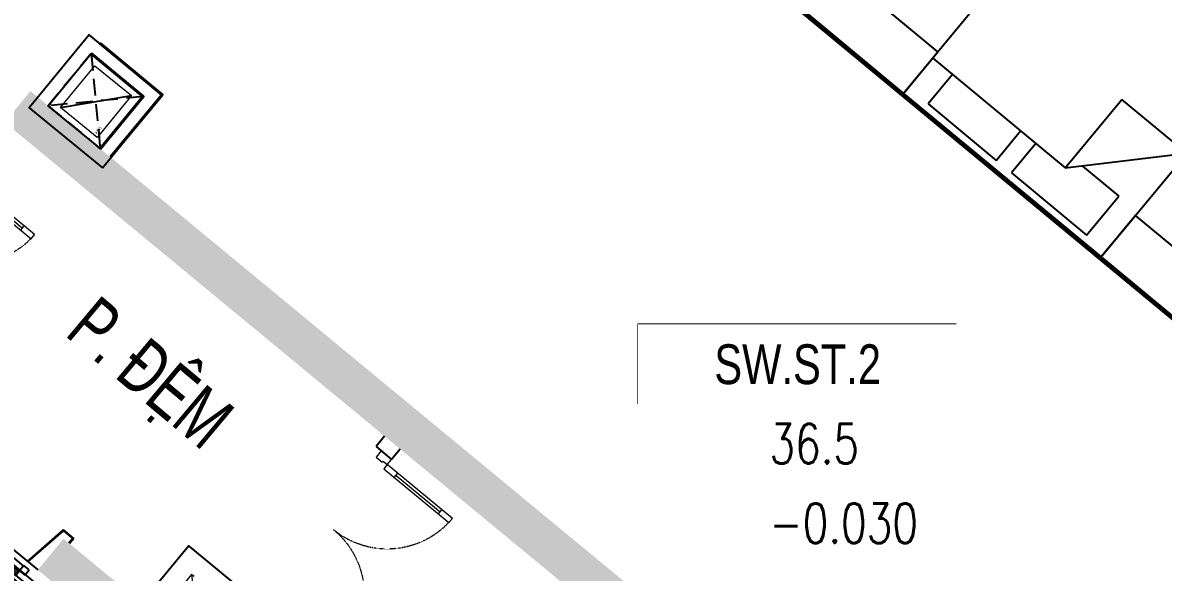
# Model space of a CAD drawing. Header units: millimetres. Extents: x -361654186 to 361255443, y -278569811 to 278836587.
# Drawn here: x -80677 to -72229, y 127456 to 131525 of the extents above; entities that cross this region are included whole.
import ezdxf
from ezdxf.enums import TextEntityAlignment as Align
from ezdxf.xclip import XClip

# ---------------------------------------------------------------- set-up
doc = ezdxf.new("R2010")
doc.units = ezdxf.units.MM
doc.header["$MEASUREMENT"] = 0
doc.header["$XCLIPFRAME"] = 0
doc.set_wipeout_variables(frame=1)
for name, pattern in [('ACAD_ISO02W100', [15, 12, -3]), ('HIDDEN', [0.375, 0.25, -0.125]), ('HIDDEN2', [0.1875, 0.125, -0.0625])]:
    doc.linetypes.add(name, pattern=pattern)
for name, color, linetype in [('A-FLOR-STRS', 1, 'Continuous'), ('A-FURNITURE', 251, 'Continuous'), ('A-UNIT', 1, 'Continuous'), ('ccu12-Hatch', 250, 'Continuous'), ('KT-Net manh', 139, 'Continuous'), ('KT-Noi that', 32, 'Continuous'), ('KT-Text', 7, 'Continuous'), ('KT-Tuong', 1, 'Continuous'), ('MEP-M-DUCT-15', 6, 'Continuous'), ('MEP-M-DUCT-25', 7, 'Continuous'), ('SPE-MEP-General', 170, 'Continuous'), ('trục hút mùi', 21, 'Continuous')]:
    doc.layers.add(name, color=color, linetype=linetype)
for name, color, linetype, lineweight in [('CUA', 37, 'Continuous', 13), ('KT-Chuviet', 255, 'Continuous', 15), ('KT-Net cat', 1, 'Continuous', 40), ('KT-Net thay', 7, 'Continuous', 15), ('KT-Net truc', 18, 'Continuous', 15), ('SPE-MEP-HVAC', 140, 'Continuous', 0), ('SPE-MEP-M-WALL OPENING', 81, 'Continuous', 0)]:
    doc.layers.add(name, color=color, linetype=linetype, lineweight=lineweight)
doc.styles.add('Arial', font='arial.ttf', dxfattribs={"width": 0.7})
doc.styles.add('font unicode ccu', font='arial.ttf')
doc.styles.add('ROMANS', font='ROMANS.SHX')
doc.styles.get("Standard").update_dxf_attribs({"font": 'arial.ttf'})
doc.styles.add('xref.N.Cot vach tang N2$0$DIM', font='vnsimli.shx', dxfattribs={"width": 0.7})
doc.dimstyles.new('xref.N.Cot vach tang N2$0$CCU 1-100 A1', dxfattribs={"dimscale": 100, "dimtxt": 2.2, "dimasz": 1, "dimexe": 1, "dimexo": 0, "dimgap": 1, "dimtad": 1, "dimdec": 0, "dimdsep": 46, "dimtxsty": 'xref.N.Cot vach tang N2$0$DIM', "dimblk1": 'xref.N.Cot vach tang N2$0$_ARCHTICK', "dimblk2": 'xref.N.Cot vach tang N2$0$_ARCHTICK', "dimsah": 1, "dimcen": 0, "dimdle": 1, "dimclrd": 256, "dimclre": 256, "dimclrt": 31, "dimadec": 0, "dimazin": 0, "dimtfac": 1, "dimtdec": 0, "dimtix": 1, "dimtmove": 2, "dimatfit": 3, "dimldrblk": 'xref.N.Cot vach tang N2$0$_ARCHTICK', "dimfxl": 8, "dimtolj": 1, "dimarcsym": 0})

# ---------------------------------------------------------------- blocks, each defined once
blk = doc.blocks.new('BEDH-1')
for p, q in [((475, -1.054711873393899e-13), (-475, 1.054711873393899e-13)), ((-475, 1.054711873393899e-13), (-475.0000000000002, -1050)), ((-381.8394731497392, -27.72451273631296), (-381.8394731497393, -215.2726866770535)), ((-20.94842891092413, -27.72451273631304), (-381.8394731497392, -27.72451273631296)), ((-20.94842891092416, -169.6087834425271), (-20.94842891092413, -27.72451273631304)), ((379.7956140944734, -27.72451273631313), (52.11540216114371, -27.72451273631306)), ((52.11540216114371, -27.72451273631306), (52.11540216114368, -169.6087834425271)), ((379.7956140944734, -169.6087834425271), (379.7956140944734, -27.72451273631313)), ((474.9999999999998, -1050), (475, -1.054711873393899e-13)), ((-162.6479800441303, -169.608783442527), (-475.0000000000001, -498.4003835124894)), ((474.9999999999999, -169.6087834425272), (-162.6479800441303, -169.608783442527)), ((-162.6479800441303, -169.608783442527), (-162.6479800441303, -498.4003835124894)), ((-206.9290897110478, -215.2726866770535), (-381.8394731497393, -215.2726866770535)), ((-475.0000000000001, -498.4003835124894), (-162.6479800441303, -498.4003835124894)), ((-475.0000000000002, -1050), (474.9999999999998, -1050))]:
    blk.add_line(p, q)
blk = doc.blocks.new('Condo-Studio')
at = {"layer": 'A-FURNITURE'}
for points, elevation in [([(4198.61693451734, -5006.573315316986), (3798.616934511745, -5006.571256347059), (3798.618995161611, -4056.553432788845), (4198.618995159741, -4056.555491767998)], 0.05479021183692889), ([(4198.264708472328, -7849.632440133049), (3798.264708464965, -7849.630381153896), (3798.602043369792, -6906.571256282012), (4198.602043360588, -6906.573315262824)], 0.05479021183692884)]:
    blk.add_lwpolyline(points, close=True, dxfattribs=dict(at, elevation=elevation))
at = {"layer": 'KT-Net cat'}
blk.add_line((4214.701894935926, -3455.742903994222, -4.846219998372737e-09), (4214.652355512022, -10104.02574768651, -4.846219570993793e-09), dxfattribs=at)
at = {"layer": 'A-FURNITURE', "xscale": -2, "yscale": 2, "zscale": 2, "rotation": 269.9996115246306}
blk.add_blockref('BEDH-1', (4198.609840361314, -5956.573641838768, 0.05479021183692884), dxfattribs=at)
blk = doc.blocks.new('*U89')
at = {"color": 0}
blk.add_lwpolyline([(-2.91038304567337e-11, 0), (399.9999999999709, -9.701276818911232e-12), (399.9999999999709, 349.9999999999903), (-2.91038304567337e-11, 350)], close=True, dxfattribs=at)
at = {"layer": 'MEP-M-DUCT-15'}
for points in [[(50, 50), (50, 299.9999999999709), (149.9999999999709, 200), (50, 50)], [(349.9999999999709, 299.9999999999612), (50, 299.9999999999709), (149.9999999999709, 200), (349.9999999999709, 299.9999999999612)]]:
    blk.add_solid(points, dxfattribs=at)
at = {"layer": 'MEP-M-DUCT-25'}
blk.add_line((-2.91038304567337e-11, -2.91038304567337e-11), (399.9999999999709, 349.9999999999612), dxfattribs=at)
blk = doc.blocks.new('A$C3AE13516')
at = {"layer": 'SPE-MEP-General'}
for points in [[(-100.0000000002328, -600), (599.9999999997672, -600), (599.9999999997672, 100), (-100.0000000002328, 100)], [(0, -499.9999999997672), (500, -500), (499.9999999997672, -2.328306436538696e-10), (0, 0)]]:
    blk.add_lwpolyline(points, close=True, dxfattribs=at)
at = {"layer": 'SPE-MEP-M-WALL OPENING', "color": 1, "xscale": -1, "rotation": 179.9895041423619}
blk.add_blockref('*U89', (49.9998987603467, -76.76334756263532), dxfattribs=at)
at = {"layer": 'SPE-MEP-M-WALL OPENING', "color": 1, "insert": (64.64127082936466, -410.7896422147751, 1.163083541288703e-07), "char_height": 21.77335910446063, "attachment_point": 7, "rotation": 359.9790082847188}
blk.add_mtext_dynamic_manual_height_columns('KED', width=18.10155403055251, gutter_width=108866.7955223031, heights=[0], dxfattribs=at)
blk = doc.blocks.new('shaft-1')
at = {"layer": 'SPE-MEP-HVAC', "color": 1, "extrusion": (4.651570258340103e-07, -2.266809244651223e-15, 0.9999999999998919), "rotation": 0.2150540521201871}
blk.add_blockref('A$C3AE13516', (-113203.929254675, 13335.6078284299, -0.04243334297436682), dxfattribs=at)
blk = doc.blocks.new('xref.N.Cot vach tang N2$0$_Open90')
at = {"color": 0, "linetype": 'ByBlock', "lineweight": -2}
for p, q in [((0, 0), (-1, 0)), ((-0.5, 0.5), (0, 0)), ((0, 0), (-0.5, -0.5))]:
    blk.add_line(p, q, dxfattribs=at)
blk = doc.blocks.new('*D155')
at = {"layer": 'Defpoints', "color": 0, "transparency": 16777216}
for p in [(-424.1796271887581, -514.9999999999402), (-353.063796673334, -514.9999999999402, -3.230249313876472e-06), (-353.0637966733485, -2114.999998141949, -3.229479425215231e-06)]:
    blk.add_point(p, dxfattribs=at)
at = {"layer": 'KT-Noi that', "color": 5, "transparency": 16777216}
for p, q in [((-353.063796673334, -514.9999999999402), (-474.1796271887581, -514.9999999999402)), ((-424.1796271887581, -564.9999999999402), (-424.1796271887579, -1154.999998141892)), ((-424.1796271887578, -2064.999998141949), (-424.1796271887579, -1511.666664808559)), ((-353.0637966733485, -2114.999998141949), (-474.1796271887578, -2114.999998141949))]:
    blk.add_line(p, q, dxfattribs=at)
at = {"layer": 'KT-Noi that', "color": 5, "transparency": 16777216, "xscale": 50, "yscale": 50, "zscale": 50}
for p, rotation in [((-424.1796271887581, -514.9999999999402), 90), ((-424.1796271887578, -2114.999998141949), 270)]:
    blk.add_blockref('xref.N.Cot vach tang N2$0$_Open90', p, dxfattribs=dict(at, rotation=rotation))
at = {"layer": 'KT-Noi that', "color": 5, "transparency": 16777216, "insert": (-424.1796271883068, -1333.333331475225), "char_height": 110, "attachment_point": 5, "rotation": 90, "style": 'xref.N.Cot vach tang N2$0$DIM'}
blk.add_mtext('\\A1;1600', dxfattribs=at)
blk = doc.blocks.new('xref.N.Cot vach tang N2$0$_ARCHTICK')
at = {"color": 0, "linetype": 'ByBlock', "const_width": 0.15}
blk.add_lwpolyline([(-0.5, -0.5), (0.5, 0.5)], dxfattribs=at)
blk = doc.blocks.new('*D156')
at = {"layer": 'Defpoints', "color": 0, "transparency": 16777216}
for p in [(-2310.000006262693, -614.99999999994), (-210.0000062626932, -614.99999999994), (-2310.000006262693, -826.7299089782482)]:
    blk.add_point(p, dxfattribs=at)
at = {"layer": 'KT-Noi that', "color": 5, "transparency": 16777216}
for p, q in [((-2310.000006262693, -614.99999999994), (-2310.000006262693, -876.7299089782482)), ((-210.0000062626932, -614.99999999994), (-210.0000062626932, -876.7299089782482)), ((-260.0000062626932, -826.7299089782482), (-2260.000006262693, -826.7299089782482))]:
    blk.add_line(p, q, dxfattribs=at)
at = {"layer": 'KT-Noi that', "color": 5, "transparency": 16777216, "xscale": 50, "yscale": 50, "zscale": 50, "rotation": 180}
blk.add_blockref('xref.N.Cot vach tang N2$0$_Open90', (-2310.000006262693, -826.7299089782482), dxfattribs=at)
at = {"layer": 'KT-Noi that', "color": 5, "transparency": 16777216, "xscale": 50, "yscale": 50, "zscale": 50}
blk.add_blockref('xref.N.Cot vach tang N2$0$_Open90', (-210.0000062626932, -826.7299089782482), dxfattribs=at)
at = {"layer": 'KT-Noi that', "color": 5, "transparency": 16777216, "insert": (-1260.000006262693, -721.7299089782482), "char_height": 110, "attachment_point": 5, "style": 'xref.N.Cot vach tang N2$0$DIM'}
blk.add_mtext('\\A1;2100', dxfattribs=at)
blk = doc.blocks.new('*U161')
for p, q in [((-1260.000000000004, 525.000000000002), (-1300.000000000004, 525.000000000002)), ((-1280.000000000004, 100.0000000000002), (-1280.000000000004, 525.000000000002)), ((-90.00000000000001, 525.0000000000018), (-50.00000000000001, 525.0000000000018)), ((-70, 100), (-70.00000000000001, 525.0000000000018)), ((-1260.000000000004, 100.0000000000002), (-1300.000000000004, 100.0000000000002)), ((-90, 100), (-50, 100))]:
    blk.add_line(p, q)
for points in [[(-1300.000000000004, 1.776356839400256e-13), (-1260.000000000004, 1.776356839400256e-13), (-1260.000000000004, 625.000000000002), (-1300.000000000004, 625.000000000002)], [(-50, 0), (-90, 0), (-90.00000000000001, 625.0000000000018), (-49.99999999999979, 625.0000000000018)], [(-1350.000000000004, -99.99999998255878), (-1290.000000000004, -99.99999998255875), (-1290.000000000004, -39.99999999999982), (-1300.000000000004, -39.99999999999982), (-1300.000000000004, 1.776356839400256e-13), (-1350.000000000004, 2.060573933704296e-13)], [(0, -99.99999998255892), (-60, -99.99999998255889), (-60, -40), (-50, -40), (-50, 0), (0, 0)]]:
    blk.add_lwpolyline(points, close=True)
at = {"linetype": 'HIDDEN2'}
for centre, radius, start, end in [((-1300.000000001013, -1.091216006443577e-09), 625.00000000124, 7.016709298534867e-15, 89.99996073224838), ((-49.99999999983451, -2.645705876602741e-10), 625.000000000419, 90.00003926775162, 180)]:
    blk.add_arc(centre, radius, start, end, dxfattribs=at)
blk = doc.blocks.new('TAG CAO DO SAN')
at = {"layer": 'KT-Net thay', "flags": 128}
blk.add_lwpolyline([(1526701.778855525, -266095.2298759429), (1526701.778855525, -266566.6584041911), (1527644.63591202, -266566.6584041911), (1527644.63591202, -266095.2298759429)], close=True, dxfattribs=at)
blk.add_wipeout([(1526701.778855525, -266095.2298759429), (1527644.6359120198, -266095.2298759429), (1527644.6359120198, -266566.65840419114), (1526701.778855525, -266566.65840419114)]).dxf.layer = 'KT-Net thay'
for points in [[(1526701.778855525, -266330.9441400666), (1527644.63591202, -266330.9441400666)], [(1526701.778855525, -266566.6584041911), (1527644.63591202, -266566.6584041911)]]:
    blk.add_lwpolyline(points, dxfattribs=at)
at = {"layer": 'KT-Chuviet', "color": 31, "style": 'ROMANS', "width": 0.75}
blk.add_text('DTTT:', height=117.8571320618522, dxfattribs=at).set_placement((1526748.92170835, -266507.8139601254))
at = {"layer": 'KT-Chuviet', "color": 31, "style": 'font unicode ccu', "width": 0.75}
blk.add_attdef('TÊNPHÒNG', text='', height=117.85713, dxfattribs=at).set_placement((1527175.308820772, -266213.4467624734), align=Align.MIDDLE_CENTER)
at = {"layer": 'KT-Chuviet', "color": 31, "ltscale": 15, "style": 'ROMANS', "width": 0.75, "flags": 8}
blk.add_attdef('CAO-DO', (1527091.943339912, -266507.7298381611), '', height=117.8571320618522, dxfattribs=at)
blk = doc.blocks.new('*U255')
for p, q in [((-1109.994227305829, 449.9971136529145), (-1149.994227305829, 449.9971136529145)), ((-1129.994227305829, 100.0000000000001), (-1129.994227305829, 449.9971136529145)), ((-90.00000000000004, 449.9971136529143), (-50.00000000000004, 449.9971136529143)), ((-70, 100), (-70.00000000000004, 449.9971136529143)), ((-1109.994227305829, 100.0000000000001), (-1149.994227305829, 100.0000000000002)), ((-90, 100), (-50, 100))]:
    blk.add_line(p, q)
for points in [[(-1149.994227305829, 1.563185815180402e-13), (-1109.994227305829, 1.563185815180402e-13), (-1109.994227305829, 549.9971136529145), (-1149.994227305829, 549.9971136529145)], [(-50, 0), (-90, 0), (-90.00000000000004, 549.9971136529143), (-49.99999999999981, 549.9971136529143)], [(-1199.994227305829, -150.00000125091), (-1139.994227305829, -150.0000012509099), (-1139.994227305829, -39.99999999999984), (-1149.994227305829, -39.99999999999984), (-1149.994227305829, 1.563185815180402e-13), (-1199.994227305829, 1.847402909484442e-13)], [(0, -150.0000012509101), (-60, -150.0000012509101), (-60, -40), (-50, -40), (-50, 0), (0, 0)]]:
    blk.add_lwpolyline(points, close=True)
at = {"linetype": 'HIDDEN2'}
for centre, radius, start, end in [((-1149.994227306717, -9.60265046265321e-10), 549.9971136540039, 7.01670929853487e-15, 89.99996073224838), ((-49.99999999985437, -2.328208953129691e-10), 549.9971136532814, 90.00003926775162, 180)]:
    blk.add_arc(centre, radius, start, end, dxfattribs=at)
blk = doc.blocks.new('*U294')
at = {"linetype": 'HIDDEN', "ltscale": 500}
for p, q in [((1006.669558630152, 443.4145819490047), (463.8989633405926, -1053.174576763843)), ((1470.568521970745, -609.7599948148386), (0, 0))]:
    blk.add_line(p, q, dxfattribs=at)
blk.add_lwpolyline([(1006.669558630152, 443.4145819490047), (1470.568521970745, -609.7599948148386), (463.8989633405926, -1053.174576763843), (0, 0)], close=True, dxfattribs=at)
blk = doc.blocks.new('trucktnuoctang36')
at = {"layer": 'SPE-MEP-HVAC', "linetype": 'HIDDEN', "ltscale": 1000, "xscale": -1, "rotation": 254.2212213649985}
blk.add_blockref('*U294', (-8069.147399409849, -15017.22302750367, -6.089589431124684e-05), dxfattribs=at)
blk = doc.blocks.new('*U386')
at = {"linetype": 'HIDDEN', "ltscale": 500}
for p, q in [((457.5770547549502, 201.5520750619685), (201.5520750619685, -457.5770547549503)), ((659.1291298169194, -256.0249796929818), (0, 0))]:
    blk.add_line(p, q, dxfattribs=at)
blk.add_lwpolyline([(457.5770547549502, 201.5520750619685), (659.1291298169194, -256.0249796929818), (201.5520750619685, -457.5770547549503), (0, 0)], close=True, dxfattribs=at)
blk = doc.blocks.new('A$Cc3a6237a')
at = {"layer": 'KT-Net cat'}
for points in [[(-40291.20089676483, -20159.21591686032), (-39828.56717469112, -20541.27598915376), (-40210.6275684586, -21003.90982497516)], [(-40354.87758789376, -20236.3215522372), (-39969.34952374311, -20554.70491478223), (-40287.733185216, -20940.23311130004)]]:
    blk.add_lwpolyline(points, dxfattribs=at)
at = {"layer": 'trục hút mùi', "linetype": 'HIDDEN', "ltscale": 1000, "xscale": -1, "rotation": 254.2212213649985}
blk.add_blockref('*U386', (-40287.73297938779, -20940.23309166657), dxfattribs=at)
blk = doc.blocks.new('TMCC')
at = {"layer": 'KT-Noi that', "linetype": 'Continuous', "ltscale": 2}
for p, q in [((-1938.250006262693, -164.74999999994, 9.413380290367837e-06), (-1932.250006262693, -167.24999999994, 9.413380290367837e-06)), ((-1938.250006262693, -247.24999999994, 9.413380290367837e-06), (-1938.250006262693, -164.74999999994, 9.413380290367837e-06)), ((-1932.250006262693, -167.24999999994, 9.413380290367837e-06), (-1930.050006262696, -202.24999999994, 9.413380290367837e-06)), ((-1839.268615574998, -261.3920001944007, 9.413380290367837e-06), (-1839.268615578098, -150.6080001945247, 9.413380290367837e-06)), ((-1798.782414799367, -146.0000001943672, 9.413380290367837e-06), (-1834.66061557793, -146.0000001943672, 9.413380290367837e-06)), ((-1794.174414799447, -141.3920001944371, 9.413380290367837e-06), (-1794.17441479789, -110.6079990881535, 9.413380290367837e-06)), ((-978.4333909374109, -105.9999987138362, 9.413380290367837e-06), (-1789.566414798101, -105.9999990883625, 9.413380290367837e-06)), ((-1652.000006262693, -305.99999999994, 9.413380290367837e-06), (-1652.000006262693, -105.99999999994, 9.413380290367837e-06)), ((-1652.000006262693, -105.99999999994, 9.413380290367837e-06), (-1118.000006262693, -105.99999999994, 9.413380290367837e-06)), ((-1652.000006262693, -280.99999999994, 9.413380290367837e-06), (-1652.000006262693, -130.99999999994, 9.413380290367837e-06)), ((-1652.000006262693, -130.99999999994, 9.413380290367837e-06), (-1118.000006262693, -130.99999999994, 9.413380290367837e-06)), ((-1118.000006262693, -105.99999999994, 9.413380290367837e-06), (-1118.000006262693, -305.99999999994, 9.413380290367837e-06)), ((-1118.000006262693, -130.99999999994, 9.413380290367837e-06), (-1118.000006262693, -280.99999999994, 9.413380290367837e-06)), ((-973.8253909386403, -141.3919998197762, 9.413380290367837e-06), (-973.8253909370687, -110.6079987141766, 9.413380290367837e-06)), ((-933.8766155784251, -145.9999998198418, 9.413380290367837e-06), (-969.2173909385601, -145.9999998198455, 9.413380290367837e-06)), ((-929.2686155750125, -261.3919998200163, 9.413380290367837e-06), (-929.2686155780975, -150.607999820184, 9.413380290367837e-06)), ((-839.9500062626903, -202.24999999994, 9.413380290367837e-06), (-837.7500062626932, -167.24999999994, 9.413380290367837e-06)), ((-837.7500062626932, -167.24999999994, 9.413380290367837e-06), (-831.7500062626932, -164.74999999994, 9.413380290367837e-06)), ((-831.7500062626932, -164.74999999994, 9.413380290367837e-06), (-831.7500062626932, -247.24999999994, 9.413380290367837e-06)), ((-2515.000006262693, -214.99999999994, 9.413380290367837e-06), (-2515.000006262693, -2439.99999999994, 9.413380290367837e-06)), ((-2465.000006262693, -214.99999999994, 9.413380290367837e-06), (-2515.000006262693, -214.99999999994, 9.413380290367837e-06)), ((-2465.000006262693, -2439.99999999994, 9.413380290367837e-06), (-2465.000006262693, -214.99999999994, 9.413380290367837e-06)), ((-1932.250006262693, -244.74999999994, 9.413380290367837e-06), (-1938.250006262693, -247.24999999994, 9.413380290367837e-06)), ((-1930.050006262696, -209.74999999994, 9.413380290367837e-06), (-1932.250006262693, -244.74999999994, 9.413380290367837e-06)), ((-1930.050006262696, -202.24999999994, 9.413380290367837e-06), (-1905.400006262687, -202.24999999994, 9.413380290367837e-06)), ((-1905.400006262687, -209.74999999994, 9.413380290367837e-06), (-1930.050006262696, -209.74999999994, 9.413380290367837e-06)), ((-1905.400006262687, -202.24999999994, 9.413380290367837e-06), (-1895.400006262687, -201.99999999994, 9.413380290367837e-06)), ((-1895.400006262687, -210.49999999994, 9.413380290367837e-06), (-1905.400006262687, -209.74999999994, 9.413380290367837e-06)), ((-1895.400006262687, -201.99999999994, 9.413380290367837e-06), (-1870.000006262693, -201.49999999994, 9.413380290367837e-06)), ((-1870.000006262693, -210.49999999994, 9.413380290367837e-06), (-1895.400006262687, -210.49999999994, 9.413380290367837e-06)), ((-1870.000006262693, -201.49999999994, 9.413380290367837e-06), (-1870.000006262693, -210.49999999994, 9.413380290367837e-06)), ((-900.0000062626932, -210.49999999994, 9.413380290367837e-06), (-900.0000062626932, -201.49999999994, 9.413380290367837e-06)), ((-900.0000062626932, -201.49999999994, 9.413380290367837e-06), (-874.600006262699, -201.49999999994, 9.413380290367837e-06)), ((-874.600006262699, -209.99999999994, 9.413380290367837e-06), (-900.0000062626932, -210.49999999994, 9.413380290367837e-06)), ((-874.600006262699, -201.49999999994, 9.413380290367837e-06), (-864.600006262699, -202.24999999994, 9.413380290367837e-06)), ((-864.600006262699, -209.74999999994, 9.413380290367837e-06), (-874.600006262699, -209.99999999994, 9.413380290367837e-06)), ((-864.600006262699, -202.24999999994, 9.413380290367837e-06), (-839.9500062626903, -202.24999999994, 9.413380290367837e-06)), ((-839.9500062626903, -209.74999999994, 9.413380290367837e-06), (-864.600006262699, -209.74999999994, 9.413380290367837e-06)), ((-837.7500062626932, -244.74999999994, 9.413380290367837e-06), (-839.9500062626903, -209.74999999994, 9.413380290367837e-06)), ((-831.7500062626932, -247.24999999994, 9.413380290367837e-06), (-837.7500062626932, -244.74999999994, 9.413380290367837e-06)), ((-1798.782414796122, -266.0000001943772, 9.413380290367837e-06), (-1834.66061557502, -266.000000194379, 9.413380290367837e-06)), ((-1794.17441479789, -301.3919990888407, 9.413380290367837e-06), (-1794.174414796333, -270.6080001941682, 9.413380290367837e-06)), ((-978.433390937018, -305.9999987138381, 9.413380290367837e-06), (-1789.566414798363, -305.9999990883616, 9.413380290367837e-06)), ((-1118.000006262693, -280.99999999994, 9.413380290367837e-06), (-1652.000006262693, -280.99999999994, 9.413380290367837e-06)), ((-1118.000006262693, -305.99999999994, 9.413380290367837e-06), (-1652.000006262693, -305.99999999994, 9.413380290367837e-06)), ((-973.8253909370978, -301.3919987139034, 9.413380290367837e-06), (-973.8253909355408, -270.6079998201039, 9.413380290367837e-06)), ((-933.8766155748453, -265.9999998198546, 9.413380290367837e-06), (-969.217390935286, -265.9999998198509, 9.413380290367837e-06)), ((-1439.500006262693, -418.99999999994, 9.413380290367837e-06), (-1442.000006262693, -410.99999999994, 9.413380290367837e-06)), ((-1442.000006262693, -410.99999999994, 9.413380290367837e-06), (-1328.000006262693, -410.99999999994, 9.413380290367837e-06)), ((-1390.000006262693, -422.99999999994, 9.413380290367837e-06), (-1439.500006262693, -418.99999999994, 9.413380290367837e-06)), ((-1330.500006262693, -418.99999999994, 9.413380290367837e-06), (-1380.000006262693, -422.99999999994, 9.413380290367837e-06)), ((-1328.000006262693, -410.99999999994, 9.413380290367837e-06), (-1330.500006262693, -418.99999999994, 9.413380290367837e-06)), ((-185.0000062626932, -489.99999999994, 9.413380290367837e-06), (-2310.000006262693, -489.99999999994, 9.413380290367837e-06)), ((-2310.000006262693, -489.99999999994, 9.413380290367837e-06), (-2310.000006262693, -514.99999999994, 9.413380290367837e-06)), ((-1393.000006262693, -461.99999999994, 9.413380290367837e-06), (-1390.000006262693, -451.99999999994, 9.413380290367837e-06)), ((-1393.000006262693, -499.99999999994, 9.413380290367837e-06), (-1393.000006262693, -461.99999999994, 9.413380290367837e-06)), ((-1377.000006262693, -499.99999999994, 9.413380290367837e-06), (-1393.000006262693, -499.99999999994, 9.413380290367837e-06)), ((-1390.000006262693, -451.99999999994, 9.413380290367837e-06), (-1390.000006262693, -422.99999999994, 9.413380290367837e-06)), ((-1380.000006262693, -422.99999999994, 9.413380290367837e-06), (-1380.000006262693, -451.99999999994, 9.413380290367837e-06)), ((-1380.000006262693, -451.99999999994, 9.413380290367837e-06), (-1377.000006262693, -461.99999999994, 9.413380290367837e-06)), ((-1377.000006262693, -461.99999999994, 9.413380290367837e-06), (-1377.000006262693, -499.99999999994, 9.413380290367837e-06)), ((-185.0000062626932, -2139.99999999994, 9.413380290367837e-06), (-185.0000062626932, -489.99999999994, 9.413380290367837e-06)), ((-210.0000062626932, -514.99999999994, 9.413380290367837e-06), (-2310.000006262693, -514.99999999994, 9.413380290367837e-06)), ((-2310.000006262693, -514.99999999994, 9.413380290367837e-06), (-2310.000006262693, -714.99999999994, 9.413380290367837e-06)), ((-210.0000062626932, -2114.99999999994, 9.413380290367837e-06), (-210.0000062626932, -514.99999999994, 9.413380290367837e-06)), ((-2510.000008398798, -664.99999999994, 9.413380290367837e-06), (-2560.000008398798, -664.99999999994, 9.413380290367837e-06)), ((-2560.000008398798, -664.99999999994, 9.413380290367837e-06), (-2560.000008398798, -714.99999999994, 9.413380290367837e-06)), ((-2510.000008398798, -714.99999999994, 9.413380290367837e-06), (-2510.000008398798, -664.99999999994, 9.413380290367837e-06)), ((-2560.000008398798, -714.99999999994, 9.413380290367837e-06), (-2510.000008398798, -714.99999999994, 9.413380290367837e-06)), ((-2555.000006262693, -1814.99999999994, 9.413380290367837e-06), (-2555.000006262693, -714.99999999994, 9.413380290367837e-06)), ((-2310.000006262693, -714.99999999994, 9.413380290367837e-06), (-2385.000006262693, -714.99999999994, 9.413380290367837e-06)), ((-1485.000006262693, -999.99999999994, 9.413380290367837e-06), (-1285.000006262693, -999.99999999994, 9.413380290367837e-06)), ((-1485.000006262693, -1529.99999999994, 9.413380290367837e-06), (-1485.000006262693, -999.99999999994, 9.413380290367837e-06)), ((-1460.000006262693, -999.99999999994, 9.413380290367837e-06), (-1310.000006262693, -999.99999999994, 9.413380290367837e-06)), ((-1460.000006262693, -1529.99999999994, 9.413380290367837e-06), (-1460.000006262693, -999.99999999994, 9.413380290367837e-06)), ((-1310.000006262693, -999.99999999994, 9.413380290367837e-06), (-1310.000006262693, -1529.99999999994, 9.413380290367837e-06)), ((-1285.000006262693, -999.99999999994, 9.413380290367837e-06), (-1285.000006262693, -1529.99999999994, 9.413380290367837e-06)), ((-1285.000006262693, -1529.99999999994, 9.413380290367837e-06), (-1485.000006262693, -1529.99999999994, 9.413380290367837e-06)), ((-1310.000006262693, -1529.99999999994, 9.413380290367837e-06), (-1460.000006262693, -1529.99999999994, 9.413380290367837e-06)), ((-2560.000008398798, -1864.99999999994, 9.413380290367837e-06), (-2560.000008398798, -1814.99999999994, 9.413380290367837e-06)), ((-2560.000008398798, -1814.99999999994, 9.413380290367837e-06), (-2510.000008398798, -1814.99999999994, 9.413380290367837e-06)), ((-2510.000008398798, -1814.99999999994, 9.413380290367837e-06), (-2510.000008398798, -1864.99999999994, 9.413380290367837e-06)), ((-2385.000006262693, -1814.99999999994, 9.413380290367837e-06), (-2310.000006262693, -1814.99999999994, 9.413380290367837e-06)), ((-2310.000006262693, -1814.99999999994, 9.413380290367837e-06), (-2310.000006262693, -2114.99999999994, 9.413380290367837e-06)), ((-2510.000008398798, -1864.99999999994, 9.413380290367837e-06), (-2560.000008398798, -1864.99999999994, 9.413380290367837e-06)), ((-2310.000006262693, -2114.99999999994, 9.413380290367837e-06), (-210.0000062626932, -2114.99999999994, 9.413380290367837e-06)), ((-2310.000006262693, -2114.99999999994, 9.413380290367837e-06), (-2310.000006262693, -2139.99999999994, 9.413380290367837e-06)), ((-2310.000006262693, -2139.99999999994, 9.413380290367837e-06), (-185.0000062626932, -2139.99999999994, 9.413380290367837e-06)), ((-1393.000006262693, -2217.99999999994, 9.413380290367837e-06), (-1393.000006262693, -2179.99999999994, 9.413380290367837e-06)), ((-1393.000006262693, -2179.99999999994, 9.413380290367837e-06), (-1377.000006262693, -2179.99999999994, 9.413380290367837e-06)), ((-1377.000006262693, -2179.99999999994, 9.413380290367837e-06), (-1377.000006262693, -2217.99999999994, 9.413380290367837e-06)), ((-1442.000006262693, -2268.99999999994, 9.413380290367837e-06), (-1439.500006262693, -2260.99999999994, 9.413380290367837e-06)), ((-1328.000006262693, -2268.99999999994, 9.413380290367837e-06), (-1442.000006262693, -2268.99999999994, 9.413380290367837e-06)), ((-1439.500006262693, -2260.99999999994, 9.413380290367837e-06), (-1390.000006262693, -2256.99999999994, 9.413380290367837e-06)), ((-1390.000006262693, -2227.99999999994, 9.413380290367837e-06), (-1393.000006262693, -2217.99999999994, 9.413380290367837e-06)), ((-1390.000006262693, -2256.99999999994, 9.413380290367837e-06), (-1390.000006262693, -2227.99999999994, 9.413380290367837e-06)), ((-1377.000006262693, -2217.99999999994, 9.413380290367837e-06), (-1380.000006262693, -2227.99999999994, 9.413380290367837e-06)), ((-1380.000006262693, -2227.99999999994, 9.413380290367837e-06), (-1380.000006262693, -2256.99999999994, 9.413380290367837e-06)), ((-1380.000006262693, -2256.99999999994, 9.413380290367837e-06), (-1330.500006262693, -2260.99999999994, 9.413380290367837e-06)), ((-1330.500006262693, -2260.99999999994, 9.413380290367837e-06), (-1328.000006262693, -2268.99999999994, 9.413380290367837e-06)), ((-2515.000006262693, -2439.99999999994, 9.413380290367837e-06), (-2465.000006262693, -2439.99999999994, 9.413380290367837e-06))]:
    blk.add_line(p, q, dxfattribs=at)
at = {"layer": 'KT-Noi that', "linetype": 'ACAD_ISO02W100', "ltscale": 2}
for p, q in [((-185.0000062626932, -489.99999999994, 9.413380290367837e-06), (-2310.000006262693, -2127.49999999994, 9.413380290367837e-06)), ((-185.0000062626932, -2139.99999999994, 9.413380290367837e-06), (-2310.000006262693, -489.99999999994, 9.413380290367837e-06))]:
    blk.add_line(p, q, dxfattribs=at)
at = {"layer": 'KT-Noi that', "linetype": 'Continuous', "ltscale": 2, "elevation": 9.413380290367837e-06}
for points in [[(-1385.000006262693, -410.99999999994), (-796.7500062626932, -410.99999999994), (-796.7500062626932, -99.99999999993997), (-701.7500062626932, -99.99999999993997), (-701.7500062626932, -64.99999999993997), (-831.7500062626932, -64.99999999993997), (-831.7500062626932, -380.99999999994), (-1385.000006262693, -380.99999999994), (-1938.250006262693, -380.99999999994), (-1938.250006262693, -64.99999999993997), (-2068.250006262693, -64.99999999993997), (-2068.250006262693, -99.99999999993997), (-1973.250006262693, -99.99999999993997), (-1973.250006262693, -410.99999999994), (-1385.000006262693, -410.99999999994)], [(-2385.000006262693, -2429.99999999994), (-2385.000006262693, -224.99999999994), (-2435.000006262693, -224.99999999994), (-2435.000006262693, -2429.99999999994)], [(-2510.000008398798, -714.99999999994), (-2465.000006262693, -714.99999999994), (-2465.000006262693, -1264.99999999994), (-2510.000008398798, -1264.99999999994)], [(-2435.000006262693, -714.99999999994), (-2390.000006262693, -714.99999999994), (-2390.000006262693, -1264.99999999994), (-2435.000006262693, -1264.99999999994)], [(-2510.000008398798, -1264.99999999994), (-2465.000006262693, -1264.99999999994), (-2465.000006262693, -1814.99999999994), (-2510.000008398798, -1814.99999999994)], [(-2435.000006262693, -1264.99999999994), (-2390.000006262693, -1264.99999999994), (-2390.000006262693, -1814.99999999994), (-2435.000006262693, -1814.99999999994)], [(-1385.000006262693, -2268.99999999994), (-1210.000006262693, -2268.99999999994), (-1210.000006262693, -2464.99999999994), (-1385.000006262693, -2464.99999999994), (-1560.000006262693, -2464.99999999994), (-1560.000006262693, -2268.99999999994), (-1385.000006262693, -2268.99999999994)]]:
    blk.add_lwpolyline(points, close=True, dxfattribs=at)
for points in [[(-2495.000006262693, -1264.99999999994), (-2495.000006262693, -714.99999999994)], [(-2480.000006262693, -1264.99999999994), (-2480.000006262693, -714.99999999994)], [(-2420.000006262693, -1264.99999999994), (-2420.000006262693, -714.99999999994)], [(-2405.000006262693, -1264.99999999994), (-2405.000006262693, -714.99999999994)], [(-2495.000006262693, -1814.99999999994), (-2495.000006262693, -1264.99999999994)], [(-2480.000006262693, -1814.99999999994), (-2480.000006262693, -1264.99999999994)], [(-2420.000006262693, -1814.99999999994), (-2420.000006262693, -1264.99999999994)], [(-2405.000006262693, -1814.99999999994), (-2405.000006262693, -1264.99999999994)]]:
    blk.add_lwpolyline(points, dxfattribs=at)
at = {"layer": 'KT-Noi that', "linetype": 'Continuous', "ltscale": 2}
for centre, radius in [((-1685.000006262693, -205.99999999994, 9.413380290367837e-06), 14.5), ((-1085.000006262693, -205.99999999994, 9.413380290367837e-06), 17.5)]:
    blk.add_circle(centre, radius, dxfattribs=at)
for centre, radius, start, end in [((-1834.66061557793, -150.6080001945247, 9.413380290367837e-06), 4.608000000157357, 90, 180), ((-1798.782414799367, -141.3920001944371, 9.413380290367837e-06), 4.607999999930221, 270, 0), ((-1789.566414798101, -110.6079990881535, 9.413380290367837e-06), 4.607999999791003, 90, 180), ((-978.4333909374109, -110.6079987141766, 9.413380290367837e-06), 4.608000000340305, 0, 90), ((-969.2173909385601, -141.3919998197762, 9.413380290367837e-06), 4.608000000069675, 180, 270), ((-933.8766155784251, -150.607999820184, 9.413380290367837e-06), 4.608000000340515, 0, 90), ((-1834.66061557502, -261.3920001944007, 9.413380290367837e-06), 4.607999999978259, 180, 270), ((-1798.782414796122, -270.6080001941682, 9.413380290367837e-06), 4.60799999979095, 0, 90), ((-1789.566414798363, -301.3919990888407, 9.413380290367837e-06), 4.607999999520398, 180, 270), ((-978.433390937018, -301.3919987139034, 9.413380290367837e-06), 4.607999999934203, 270, 0), ((-969.217390935286, -270.6079998201039, 9.413380290367837e-06), 4.608000000253028, 90, 180), ((-933.8766155748453, -261.3919998200163, 9.413380290367837e-06), 4.607999999838648, 270, 0)]:
    blk.add_arc(centre, radius, start, end, dxfattribs=at)
at = {"layer": 'KT-Noi that', "linetype": 'Continuous', "ltscale": 2, "style": 'ROMANS', "width": 0.75}
for p in [(-2110.000006262693, -594.99999999994, 9.413380290367837e-06), (-2110.000006262693, -2034.99999999994, 9.413380290367837e-06)]:
    blk.add_text('COP', height=100, dxfattribs=at).set_placement(p, align=Align.MIDDLE)
at = {"layer": 'KT-Noi that', "color": 5}
dim = blk.add_linear_dim(base=(-424.1796271887581, -514.9999999999402, 1.264362960424431e-05), p1=(-353.0637966733484, -2114.999998141948, 9.414150179029077e-06), p2=(-353.0637966733339, -514.99999999994, 9.413380290367837e-06), angle=270, dimstyle='xref.N.Cot vach tang N2$0$CCU 1-100 A1', override={"dimscale": 50, "dimblk1": 'xref.N.Cot vach tang N2$0$_Open90', "dimblk2": 'xref.N.Cot vach tang N2$0$_Open90', "dimclrd": 5, "dimclre": 5, "dimclrt": 5, "dimlwd": 65535, "dimlwe": 65535}, dxfattribs=at)
dim.commit()
dim.dimension.update_dxf_attribs({"geometry": '*D155', "text_midpoint": (-424.1796271883068, -1333.333331475225, 1.264362960424431e-05), "dimtype": 128})
dim = blk.add_linear_dim(base=(-2310.000006262693, -826.7299089782482, 9.413380290367837e-06), p1=(-210.0000062626932, -614.99999999994, 9.413380290367837e-06), p2=(-2310.000006262693, -614.99999999994, 9.413380290367837e-06), angle=180, dimstyle='xref.N.Cot vach tang N2$0$CCU 1-100 A1', override={"dimscale": 50, "dimblk1": 'xref.N.Cot vach tang N2$0$_Open90', "dimblk2": 'xref.N.Cot vach tang N2$0$_Open90', "dimclrd": 5, "dimclre": 5, "dimclrt": 5, "dimlwd": 65535, "dimlwe": 65535}, dxfattribs=at)
dim.commit()
dim.dimension.update_dxf_attribs({"geometry": '*D156', "text_midpoint": (-1260.000006262693, -721.7299089782482, 9.413380290367837e-06)})

msp = doc.modelspace()

# ---------------------------------------------------------------- linework, layer by layer
at = {"layer": 'KT-Net manh'}
for p, q in [((-81567.98046055547, 128300.8144572897, 5.460874974601083e-05), (-80565.60744271002, 127473.0171795124, 5.460874974601083e-05)), ((-80642.7130594672, 127536.6938931876, 5.460874974601083e-05), (-80375.72188976587, 127770.1253926042, 5.460862160194779e-05)), ((-80638.729519193, 127533.4041360449, 5.460874910392611e-05), (-80375.92488292576, 127763.8084200782, 5.460863913017923e-05)), ((-80298.7653312494, 127706.5717768218, 5.460874974602471e-05), (-80375.72188976587, 127770.1253926042, 5.460874611205606e-05))]:
    msp.add_line(p, q, dxfattribs=at)
at = {"layer": 'KT-Net manh', "elevation": 5.460874974601083e-05}
for points in [[(-80375.92488292576, 127763.8084200782), (-80305.80444777122, 127705.9003316677), (-80334.458968925, 127671.2028041269)], [(-80298.7653312494, 127706.5717768218), (-80330.60368808726, 127668.0189684432)]]:
    msp.add_lwpolyline(points, dxfattribs=at)

# ---------------------------------------------------------------- block references
at = {"layer": 'A-UNIT', "xscale": -1, "rotation": 50.37070520241264}
msp.add_blockref('Condo-Studio', (-75330.76844054839, 137429.7083588304, 5.458371748040594e-05), dxfattribs=at)
at = {"layer": 'CUA', "xscale": -1, "rotation": 230.4488274522181}
msp.add_blockref('*U255', (-80981.68522038133, 130345.6241829223, 5.460881492980035e-05), dxfattribs=at)
at = {"layer": 'KT-Noi that', "rotation": 230.4488267371674}
msp.add_blockref('TMCC', (-81747.00245520653, 125076.6593547192, 5.460874974601083e-05), dxfattribs=at)

# ---------------------------------------------------------------- texts
at = {"layer": 'KT-Text', "extrusion": (-2.6073910528867e-08, 7.739907763181748e-08, 0.9999999999999968), "style": 'Arial', "width": 0.7}
msp.add_text('P. ĐỆM', height=400, rotation=319.9999999989341, dxfattribs=at).set_placement((-79857.98339444457, 128781.2456569506, 0.01210436821870542), align=Align.CENTER)

# ---------------------------------------------------------------- next in the draw order: hatches: boundary and pattern name
at = {"layer": 'ccu12-Hatch', "ltscale": 0.5}
h = msp.add_hatch(dxfattribs=at)
h.set_pattern_fill('VATLIEU04', color=256, scale=50, angle=45, pattern_type=2)
h.set_pattern_definition([(94.99999999999984, (-1135091.088103637, 93535.57678467885), (275.7759995861103, 231.4035394059837), [37.49999999999999, -412.4999999999999]), (40.00000000000002, (-1135091.088103637, 93535.57678467885), (-314.996083695443, 216.8840747990137), [30, -330]), (145.4514, (-1135068.106772624, 93554.86041391676), (-39.21973430971335, 448.287641099735), [31.870095, -350.571056]), (91.18419999999956, (-1135161.798781756, 93606.28746279748), (435.8465000455986, 318.8068825982365), [56.24999999999996, -618.7499999999994]), (141.6356, (-1135125.478223555, 93632.85468008323), (-13.94950748652536, 674.8558447021788), [47.805144, -525.8565]), (36.18420000000004, (-1135161.798781756, 93606.28746279748), (-13.95003443662637, 674.855833957623), [45, -495]), (66, (-1135108.765773167, 93623.96513232717), (353.3857860571512, 68.691238233885), [37.49999999999975, -412.499999999998]), (11.00000000000003, (-1135108.765773167, 93623.96513232717), (-170.3542965309771, 342.4042176993831), [30, -330]), (116.4514, (-1135079.316953973, 93629.68938339886), (183.0318085066423, 411.0953098697152), [31.870095, -350.571056]), (82.50000000000001, (-1135091.088103637, 93535.57678467885), (-113.3965926531701, 121.9949088062736), [0, -325.999999999998, 0, -334.999999999998, 0, -331.249999999998]), (52.49999999999999, (-1135091.088103637, 93535.57678467885), (-46.43647110123004, 232.4547249501817), [0, -191, 0, -318.5, 0, -126.25]), (12.5, (-1135169.93050974, 93456.73437857657), (196.709083659603, 180.7603809074303), [0, -125, 0, -390, 0, -517.5]), (2.499999999999997, (-1135205.285848799, 93421.3790395172), (170.7949915992331, 241.5799034369745), [0, -162.5, 0, -259, 0, -367.5]), (90, (-1135091.088103637, 93535.57678467885), (-212.5, 0), []), (90, (-1135134.398393985, 93578.88707502652), (-212.5, 0), [])])
h.paths.add_polyline_path([(-82107.71977785713, 128746.5514530155), (-83763.31433340994, 126741.8054173231), (-81758.56836552446, 125086.2109177674), (-80102.97380997188, 127090.9569534599), (-80565.60744270933, 127473.0171795131), (-80374.57730168401, 127704.3340297853), (-79680.62681867433, 127131.2436627068), (-80126.36381425167, 126591.5043452825), (-75037.39304074732, 122388.8411869674), (-73254.44505784422, 124547.7984561751), (-80810.79549955967, 130788.116395915), (-80619.76535853435, 131019.4332461872), (-72832.09806631756, 124588.0851652327), (-74997.10633156908, 121966.4941955867), (-80317.39395527699, 126360.1874950103), (-81718.28165627358, 124663.8639264747), (-84185.66132468096, 126701.5187080543), (-82148.00675473493, 129168.8981182814), (-81916.68990446269, 128977.8679772561), (-81916.68963683228, 128977.8683032875), (-81376.95031953015, 128532.1313075618), (-81567.98046055547, 128300.8144572896)])

# ---------------------------------------------------------------- next in the draw order: linework, layer by layer
at = {"layer": 'KT-Tuong', "ltscale": 0.5}
for p, q in [((-77996.44057283126, 128463.9164144734, 5.460874974601083e-05), (-78060.09711826517, 128386.8352173172, 5.460874974601083e-05)), ((-78060.09711826494, 128386.8352173172, 5.460874974601083e-05), (-77944.43869077781, 128291.3201496517, 5.460874974601083e-05)), ((-77880.78214650339, 128368.4013454039, 5.460874974601083e-05), (-77944.43869077781, 128291.3201496517, 5.460874974601083e-05))]:
    msp.add_line(p, q, dxfattribs=at)
at = {"layer": 'KT-Tuong', "ltscale": 0.5, "elevation": 5.460874974601083e-05}
msp.add_lwpolyline([(-79123.3426187103, 125763.2151461884), (-78327.39607954345, 126727.0433091707), (-79446.04315780237, 127650.8640487079), (-79796.28524500242, 127226.7587317761)], dxfattribs=at)

# ---------------------------------------------------------------- next in the draw order: block references
at = {"layer": 'A-FLOR-STRS', "extrusion": (-5.788255105649882e-07, 4.780158418305737e-07, 0.9999999999997182), "rotation": 50.4488267371896}
msp.add_blockref('shaft-1', (1879.144286411939, 209703.1699372701, 0.09920836586069094), dxfattribs=at)
at = {"layer": 'CUA', "xscale": -1, "rotation": 230.4488274522181}
msp.add_blockref('*U161', (-77944.45885188755, 128291.2957315104, 5.460874974601083e-05), dxfattribs=at)

# ---------------------------------------------------------------- next in the draw order: block references
at = {"layer": 'KT-Net truc'}
ref = msp.add_blockref('TAG CAO DO SAN', (-3892874.767029057, 794530.1498590684, -3.41303745616492e-05), dxfattribs=dict(at, xscale=2.5, yscale=2.5, zscale=2.5))
XClip(ref).set_block_clipping_path([(1526674.1636322693, -266330.9441400666), (1527644.6359120198, -266095.2298759429)])
ref.add_attrib('CAO-DO', '36.5', (-75144.90867927556, 128260.8252636659, -3.41303745616492e-05), dxfattribs={"layer": 'KT-Chuviet', "color": 31, "ltscale": 15, "height": 294.6428301546305, "style": 'ROMANS', "width": 0.7500000000000001})
ref.add_attrib('CAO-DO', '-0.030', (-75144.90867927556, 127671.5396033566, -3.41303745616492e-05), dxfattribs={"layer": 'KT-Chuviet', "color": 31, "ltscale": 15, "height": 294.6428301546305, "style": 'ROMANS', "width": 0.7500000000000001})
ref.add_attrib('TÊNPHÒNG', 'SW.ST.2', dxfattribs={"layer": 'KT-Chuviet', "color": 31, "height": 294.642825, "style": 'font unicode ccu', "width": 0.7500000000000001}).set_placement((-74936.4949771244, 128996.532952885, -3.41303745616492e-05), align=Align.MIDDLE_CENTER)

# ---------------------------------------------------------------- next in the draw order: block references
at = {"layer": 'KT-Net cat'}
msp.add_blockref('A$Cc3a6237a', (-39815.46560455003, 151533.0657405988, 5.460859003766899e-05), dxfattribs=at)
at = {"layer": 'KT-Tuong'}
msp.add_blockref('trucktnuoctang36', (-71169.85476694071, 140875.9518959241, 6.815992268021534e-05), dxfattribs=at)

doc.saveas('drawing.dxf')
